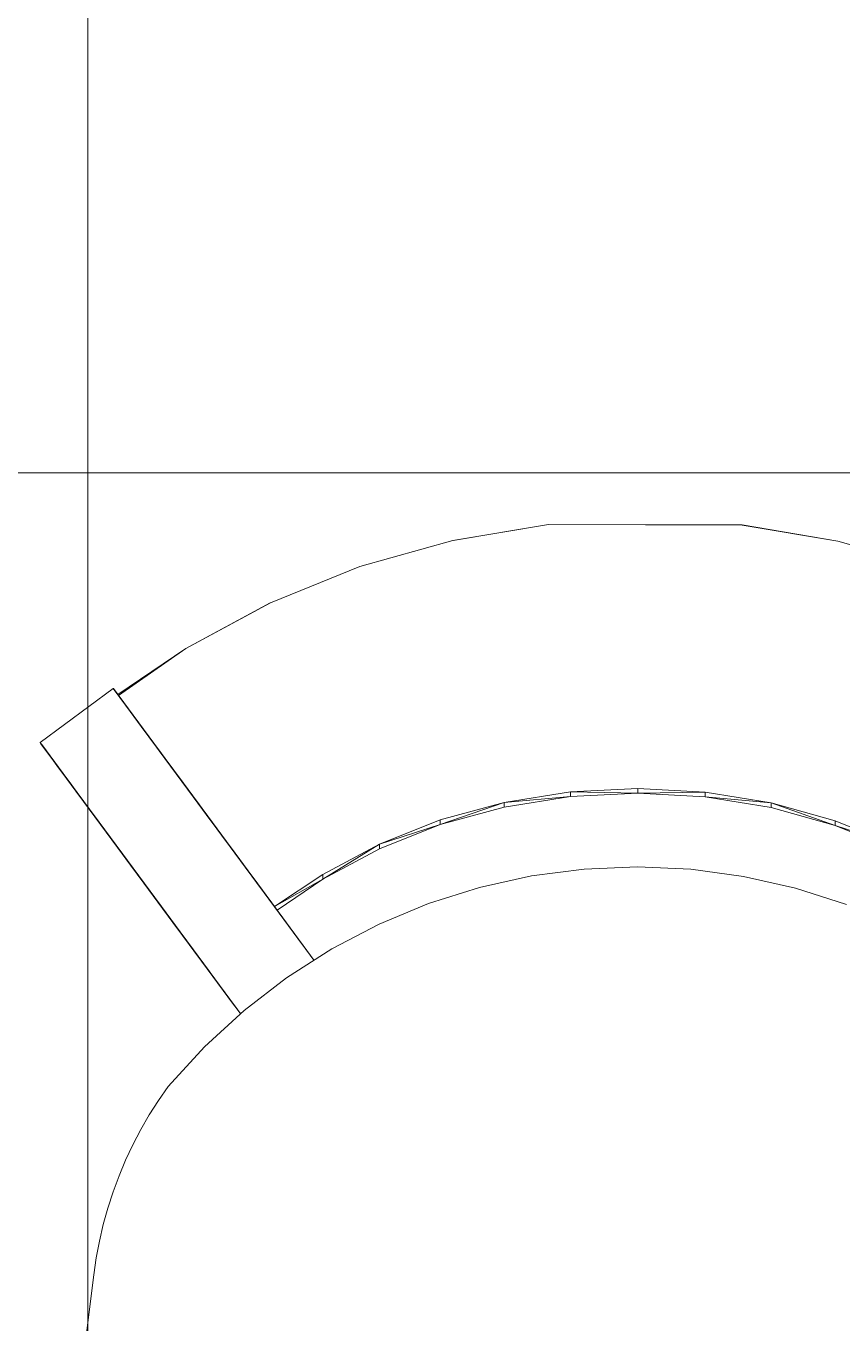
# Model space of a CAD drawing. Extents: x -566 to 72611, y -487 to 32334.
# Drawn here: x 142.27 to 152.38, y 194.61 to 210.67 of the extents above; entities that cross this region are included whole.
import ezdxf

# ---------------------------------------------------------------- set-up
doc = ezdxf.new("R2010")
doc.units = 0
doc.header["$LTSCALE"] = 0.5
doc.header["$MEASUREMENT"] = 0
doc.layers.add('floor', color=7, linetype='CONTINUOUS', lineweight=5, true_color=0xcfcfcf)
doc.layers.add('layout', color=7, linetype='CONTINUOUS', lineweight=5, true_color=0xcfcfcf)

msp = doc.modelspace()

# ---------------------------------------------------------------- hatches: boundary and pattern name
at = {"layer": 'floor'}
h = msp.add_hatch(dxfattribs=at)
h.set_pattern_fill('ANSI37', color=256, scale=100, angle=45)
h.set_pattern_definition([(90, (243.028, 267.632), (-12.5, 9e-16), []), (180, (243.028, 267.632), (-9e-16, -12.5), [])])
h.paths.add_polyline_path([(253.46925, 349.5), (154.11744, 349.5), (154.11744, 348.5), (101.14781, 348.5), (101.14781, 349.5), (0, 349.5), (0, 344.5), (36, 344.5, -0.33835703), (0, 308.66941), (0, 308.5), (0, 173.75), (253.46925, 173.75)])
h.paths.add_polyline_path([(36, 344.5), (0, 344.5), (0, 308.66941, 0.33835703)], flags=17)
h.paths.add_polyline_path([(253.46925, 173.75), (0, 173.75), (0, 173.74997), (0, 169.75), (253.46925, 169.75)])
h.paths.add_polyline_path([(253.46925, 169.75), (0, 169.75), (0, 149.21137), (36, 149.21137, -0.33835703), (0, 113.38078), (0, 113.21137), (0, 29.94998), (0, -5), (253.46925, -5)])
h.paths.add_polyline_path([(36, 149.21137), (0, 149.21137), (0, 113.38078, 0.33835703)], flags=17)
h.paths.add_polyline_path([(575.25, 169.75), (510, 169.75), (474.75, 169.75), (327.5, 169.75), (285.46925, 169.75), (285.46925, 165.75), (253.46925, 165.75), (253.46925, -5), (263.99725, -5), (263.99725, 95.99051), (287, 95.99051), (287, 97.5), (292, 97.5), (292, -5), (341.25, -5), (341.25, 13.02988), (341.25012, 15.02988), (346.24839, 15.02988, 0.36108524), (374.08728, 41.24999), (346.25012, 41.24999), (346.25012, 42.99999), (341.25, 42.99999), (341.25, 44.99999), (341.25, 97.5), (357.75, 97.5), (405.75, 97.5), (575.25, 97.5)])

# ---------------------------------------------------------------- linework, layer by layer
at = {"layer": 'layout'}
for points in [[(147.55981, 204.30366, 71.92255), (147.55981, 204.30366, 71.92255), (147.5607, 204.30244, 71.96275), (148.74398, 204.49867, 71.91182)], [(151.14245, 204.4947, 71.92437), (151.14245, 204.4947, 71.92437), (148.74398, 204.49867, 71.91182), (151.14168, 204.49348, 71.96455)], [(151.14245, 204.4947, 71.92437), (151.14245, 204.4947, 71.92437), (152.3258, 204.29579, 71.94748), (151.14278, 204.49225, 71.88413)], [(147.55981, 204.30366, 71.92255), (147.55981, 204.30366, 71.92255), (147.55978, 204.3011, 71.88232), (146.40608, 203.97992, 71.94448)], [(153.47815, 203.96841, 71.98148), (153.47815, 203.96841, 71.98148), (152.3258, 204.29579, 71.94748), (153.47629, 203.96731, 72.02164)], [(145.2978, 203.53192, 71.97733), (145.2978, 203.53192, 71.97733), (145.29969, 203.53119, 72.01749), (146.40608, 203.97992, 71.94448)], [(145.2978, 203.53192, 71.97733), (145.2978, 203.53192, 71.97733), (145.29755, 203.52936, 71.9371), (144.24912, 202.96526, 72.02067)], [(143.41561, 202.38496, 72.35016), (143.41561, 202.38496, 72.35016), (143.40922, 202.3936, 72.37752), (144.24912, 202.96526, 72.02067)], [(142.44648, 201.80037, 72.09274), (142.44648, 201.80037, 72.09274), (142.44728, 201.79939, 72.13285), (143.3527, 202.47002, 72.09274)], [(143.3527, 202.47002, 72.09274), (143.3527, 202.47002, 72.09274), (143.96273, 201.64463, 71.87688), (143.40728, 202.39616, 71.87331)], [(143.90931, 201.7169, 72.01176), (143.90931, 201.7169, 72.01176), (143.96273, 201.64463, 71.87688), (143.3527, 202.47002, 72.09274)], [(143.85443, 201.79124, 72.14516), (143.85443, 201.79124, 72.14516), (143.90931, 201.7169, 72.01176), (143.3527, 202.47002, 72.09274)], [(143.35343, 202.46904, 72.13285), (143.35343, 202.46904, 72.13285), (143.85443, 201.79124, 72.14516), (143.3527, 202.47002, 72.09274)], [(143.3569, 202.4644, 72.17259), (143.3569, 202.4644, 72.17259), (143.85443, 201.79124, 72.14516), (143.35343, 202.46904, 72.13285)], [(143.79808, 201.86742, 72.27704), (143.79808, 201.86742, 72.27704), (143.85443, 201.79124, 72.14516), (143.3569, 202.4644, 72.17259)], [(143.36305, 202.45608, 72.21152), (143.36305, 202.45608, 72.21152), (143.79808, 201.86742, 72.27704), (143.3569, 202.4644, 72.17259)], [(143.37181, 202.44422, 72.24917), (143.37181, 202.44422, 72.24917), (143.79808, 201.86742, 72.27704), (143.36305, 202.45608, 72.21152)], [(143.38306, 202.42906, 72.28512), (143.38306, 202.42906, 72.28512), (143.79808, 201.86742, 72.27704), (143.37181, 202.44422, 72.24917)], [(143.7819, 201.88931, 72.31058), (143.7819, 201.88931, 72.31058), (143.79808, 201.86742, 72.27704), (143.38306, 202.42906, 72.28512)], [(143.39669, 202.41059, 72.31894), (143.39669, 202.41059, 72.31894), (143.7819, 201.88931, 72.31058), (143.38306, 202.42906, 72.28512)], [(143.76377, 201.91389, 72.34149), (143.76377, 201.91389, 72.34149), (143.7819, 201.88931, 72.31058), (143.39669, 202.41059, 72.31894)], [(143.41257, 202.38907, 72.35023), (143.41257, 202.38907, 72.35023), (143.76377, 201.91389, 72.34149), (143.39669, 202.41059, 72.31894)], [(143.40728, 202.39616, 71.87331), (143.40728, 202.39616, 71.87331), (144.01469, 201.57432, 71.74056), (143.46021, 202.32451, 71.65285)], [(143.96273, 201.64463, 71.87688), (143.96273, 201.64463, 71.87688), (144.01469, 201.57432, 71.74056), (143.40728, 202.39616, 71.87331)], [(143.74381, 201.94092, 72.36948), (143.74381, 201.94092, 72.36948), (143.76377, 201.91389, 72.34149), (143.41257, 202.38907, 72.35023)], [(143.43046, 202.36486, 72.37865), (143.43046, 202.36486, 72.37865), (143.74381, 201.94092, 72.36948), (143.41257, 202.38907, 72.35023)], [(143.72227, 201.97002, 72.39429), (143.72227, 201.97002, 72.39429), (143.74381, 201.94092, 72.36948), (143.43046, 202.36486, 72.37865)], [(143.45024, 202.33808, 72.40386), (143.45024, 202.33808, 72.40386), (143.72227, 201.97002, 72.39429), (143.43046, 202.36486, 72.37865)], [(143.69927, 202.0012, 72.4157), (143.69927, 202.0012, 72.4157), (143.72227, 201.97002, 72.39429), (143.45024, 202.33808, 72.40386)], [(143.47153, 202.30922, 72.42557), (143.47153, 202.30922, 72.42557), (143.69927, 202.0012, 72.4157), (143.45024, 202.33808, 72.40386)], [(143.46021, 202.32451, 71.65285), (143.46021, 202.32451, 71.65285), (144.11411, 201.43993, 71.46377), (143.51151, 202.25518, 71.4314)], [(144.06513, 201.50609, 71.60284), (144.06513, 201.50609, 71.60284), (144.11411, 201.43993, 71.46377), (143.46021, 202.32451, 71.65285)], [(144.01469, 201.57432, 71.74056), (144.01469, 201.57432, 71.74056), (144.06513, 201.50609, 71.60284), (143.46021, 202.32451, 71.65285)], [(143.67512, 202.03385, 72.43347), (143.67512, 202.03385, 72.43347), (143.69927, 202.0012, 72.4157), (143.47153, 202.30922, 72.42557)], [(143.48504, 202.291, 72.43625), (143.48504, 202.291, 72.43625), (143.67512, 202.03385, 72.43347), (143.47153, 202.30922, 72.42557)], [(143.64993, 202.06784, 72.44747), (143.64993, 202.06784, 72.44747), (143.67512, 202.03385, 72.43347), (143.48504, 202.291, 72.43625)], [(143.51802, 202.24637, 72.45749), (143.51802, 202.24637, 72.45749), (143.64993, 202.06784, 72.44747), (143.48504, 202.291, 72.43625)], [(143.48504, 202.291, 72.43625), (143.48504, 202.291, 72.43625), (143.49423, 202.27853, 72.44351), (143.51802, 202.24637, 72.45749)], [(143.51151, 202.25518, 71.4314), (143.51151, 202.25518, 71.4314), (144.16151, 201.37574, 71.32338), (143.56103, 202.18817, 71.20898)], [(144.11411, 201.43993, 71.46377), (144.11411, 201.43993, 71.46377), (144.16151, 201.37574, 71.32338), (143.51151, 202.25518, 71.4314)], [(143.62407, 202.10294, 72.45757), (143.62407, 202.10294, 72.45757), (143.64993, 202.06784, 72.44747), (143.51802, 202.24637, 72.45749)], [(143.54442, 202.21067, 72.46362), (143.54442, 202.21067, 72.46362), (143.62407, 202.10294, 72.45757), (143.51802, 202.24637, 72.45749)], [(143.59766, 202.13864, 72.46365), (143.59766, 202.13864, 72.46365), (143.62407, 202.10294, 72.45757), (143.54442, 202.21067, 72.46362)], [(143.57101, 202.17471, 72.46568), (143.57101, 202.17471, 72.46568), (143.59766, 202.13864, 72.46365), (143.54442, 202.21067, 72.46362)], [(143.56103, 202.18817, 71.20898), (143.56103, 202.18817, 71.20898), (144.25174, 201.2537, 71.03882), (143.60892, 202.12336, 70.98563)], [(144.20738, 201.31362, 71.18172), (144.20738, 201.31362, 71.18172), (144.25174, 201.2537, 71.03882), (143.56103, 202.18817, 71.20898)], [(144.16151, 201.37574, 71.32338), (144.16151, 201.37574, 71.32338), (144.20738, 201.31362, 71.18172), (143.56103, 202.18817, 71.20898)], [(143.60892, 202.12336, 70.98563), (143.60892, 202.12336, 70.98563), (144.29445, 201.19586, 70.89474), (143.65504, 202.06099, 70.76139)], [(144.25174, 201.2537, 71.03882), (144.25174, 201.2537, 71.03882), (144.29445, 201.19586, 70.89474), (143.60892, 202.12336, 70.98563)], [(143.65504, 202.06099, 70.76139), (143.65504, 202.06099, 70.76139), (144.37525, 201.08654, 70.60317), (143.69952, 202.00083, 70.53629)], [(144.33565, 201.1401, 70.74951), (144.33565, 201.1401, 70.74951), (144.37525, 201.08654, 70.60317), (143.65504, 202.06099, 70.76139)], [(144.29445, 201.19586, 70.89474), (144.29445, 201.19586, 70.89474), (144.33565, 201.1401, 70.74951), (143.65504, 202.06099, 70.76139)], [(143.69952, 202.00083, 70.53629), (143.69952, 202.00083, 70.53629), (144.41839, 201.02809, 70.36436), (143.74223, 201.94299, 70.31035)], [(144.37525, 201.08654, 70.60317), (144.37525, 201.08654, 70.60317), (144.41839, 201.02809, 70.36436), (143.69952, 202.00083, 70.53629)], [(143.74223, 201.94299, 70.31035), (143.74223, 201.94299, 70.31035), (144.45977, 200.97209, 70.12473), (143.78324, 201.8876, 70.08362)], [(144.41839, 201.02809, 70.36436), (144.41839, 201.02809, 70.36436), (144.45977, 200.97209, 70.12473), (143.74223, 201.94299, 70.31035)], [(143.78324, 201.8876, 70.08362), (143.78324, 201.8876, 70.08362), (144.49913, 200.9189, 69.88541), (143.82248, 201.83441, 69.85612)], [(144.45977, 200.97209, 70.12473), (144.45977, 200.97209, 70.12473), (144.49913, 200.9189, 69.88541), (143.78324, 201.8876, 70.08362)], [(142.44648, 201.80037, 72.09274), (142.44648, 201.80037, 72.09274), (142.50112, 201.72639, 71.87331), (143.05657, 200.97498, 71.87688)], [(143.00315, 201.04724, 72.01176), (143.00315, 201.04724, 72.01176), (142.44648, 201.80037, 72.09274), (143.05657, 200.97498, 71.87688)], [(142.94821, 201.12147, 72.14516), (142.94821, 201.12147, 72.14516), (142.44648, 201.80037, 72.09274), (143.00315, 201.04724, 72.01176)], [(142.44728, 201.79939, 72.13285), (142.44728, 201.79939, 72.13285), (142.44648, 201.80037, 72.09274), (142.94821, 201.12147, 72.14516)], [(142.45068, 201.79462, 72.17259), (142.45068, 201.79462, 72.17259), (142.44728, 201.79939, 72.13285), (142.94821, 201.12147, 72.14516)], [(142.89187, 201.19777, 72.27704), (142.89187, 201.19777, 72.27704), (142.45068, 201.79462, 72.17259), (142.94821, 201.12147, 72.14516)], [(142.45683, 201.7863, 72.21152), (142.45683, 201.7863, 72.21152), (142.45068, 201.79462, 72.17259), (142.89187, 201.19777, 72.27704)], [(142.46559, 201.77444, 72.24917), (142.46559, 201.77444, 72.24917), (142.45683, 201.7863, 72.21152), (142.89187, 201.19777, 72.27704)], [(142.47685, 201.75928, 72.28512), (142.47685, 201.75928, 72.28512), (142.46559, 201.77444, 72.24917), (142.89187, 201.19777, 72.27704)], [(142.87574, 201.21966, 72.31058), (142.87574, 201.21966, 72.31058), (142.47685, 201.75928, 72.28512), (142.89187, 201.19777, 72.27704)], [(142.49054, 201.74082, 72.31894), (142.49054, 201.74082, 72.31894), (142.47685, 201.75928, 72.28512), (142.87574, 201.21966, 72.31058)], [(142.85755, 201.24411, 72.34149), (142.85755, 201.24411, 72.34149), (142.49054, 201.74082, 72.31894), (142.87574, 201.21966, 72.31058)], [(142.50642, 201.7193, 72.35023), (142.50642, 201.7193, 72.35023), (142.49054, 201.74082, 72.31894), (142.85755, 201.24411, 72.34149)], [(142.50112, 201.72639, 71.87331), (142.50112, 201.72639, 71.87331), (142.55406, 201.65485, 71.65285), (143.10853, 200.90466, 71.74056)], [(143.05657, 200.97498, 71.87688), (143.05657, 200.97498, 71.87688), (142.50112, 201.72639, 71.87331), (143.10853, 200.90466, 71.74056)], [(142.83765, 201.27114, 72.36948), (142.83765, 201.27114, 72.36948), (142.50642, 201.7193, 72.35023), (142.85755, 201.24411, 72.34149)], [(142.5243, 201.69508, 72.37865), (142.5243, 201.69508, 72.37865), (142.50642, 201.7193, 72.35023), (142.83765, 201.27114, 72.36948)], [(143.82248, 201.83441, 69.85612), (143.82248, 201.83441, 69.85612), (144.53108, 200.87561, 69.68478), (143.86021, 201.78342, 69.62672)], [(144.49913, 200.9189, 69.88541), (144.49913, 200.9189, 69.88541), (144.53108, 200.87561, 69.68478), (143.82248, 201.83441, 69.85612)], [(143.86021, 201.78342, 69.62672), (143.86021, 201.78342, 69.62672), (144.56247, 200.83318, 69.48506), (143.8913, 201.74135, 69.43153)], [(144.53108, 200.87561, 69.68478), (144.53108, 200.87561, 69.68478), (144.56247, 200.83318, 69.48506), (143.86021, 201.78342, 69.62672)], [(143.8913, 201.74135, 69.43153), (143.8913, 201.74135, 69.43153), (144.5935, 200.79124, 69.28519), (143.92221, 201.69953, 69.23503)], [(144.56247, 200.83318, 69.48506), (144.56247, 200.83318, 69.48506), (144.5935, 200.79124, 69.28519), (143.8913, 201.74135, 69.43153)], [(142.81605, 201.30036, 72.39429), (142.81605, 201.30036, 72.39429), (142.5243, 201.69508, 72.37865), (142.83765, 201.27114, 72.36948)], [(142.54402, 201.66843, 72.40386), (142.54402, 201.66843, 72.40386), (142.5243, 201.69508, 72.37865), (142.81605, 201.30036, 72.39429)], [(142.79312, 201.33142, 72.4157), (142.79312, 201.33142, 72.4157), (142.54402, 201.66843, 72.40386), (142.81605, 201.30036, 72.39429)], [(142.56537, 201.63957, 72.42557), (142.56537, 201.63957, 72.42557), (142.54402, 201.66843, 72.40386), (142.79312, 201.33142, 72.4157)], [(142.55406, 201.65485, 71.65285), (142.55406, 201.65485, 71.65285), (142.60529, 201.58552, 71.43139), (143.20789, 200.77016, 71.46377)], [(143.10853, 200.90466, 71.74056), (143.10853, 200.90466, 71.74056), (142.55406, 201.65485, 71.65285), (143.15897, 200.83631, 71.60284)], [(143.20789, 200.77016, 71.46377), (143.20789, 200.77016, 71.46377), (142.55406, 201.65485, 71.65285), (143.15897, 200.83631, 71.60284)], [(142.7689, 201.36407, 72.43347), (142.7689, 201.36407, 72.43347), (142.56537, 201.63957, 72.42557), (142.79312, 201.33142, 72.4157)], [(142.57888, 201.62123, 72.43625), (142.57888, 201.62123, 72.43625), (142.56537, 201.63957, 72.42557), (142.7689, 201.36407, 72.43347)], [(142.74377, 201.39819, 72.44747), (142.74377, 201.39819, 72.44747), (142.57888, 201.62123, 72.43625), (142.7689, 201.36407, 72.43347)], [(142.6118, 201.57672, 72.45749), (142.6118, 201.57672, 72.45749), (142.57888, 201.62123, 72.43625), (142.74377, 201.39819, 72.44747)], [(142.60529, 201.58552, 71.43139), (142.60529, 201.58552, 71.43139), (142.65488, 201.51839, 71.20898), (143.25535, 200.70596, 71.32338)], [(143.20789, 200.77016, 71.46377), (143.20789, 200.77016, 71.46377), (142.60529, 201.58552, 71.43139), (143.25535, 200.70596, 71.32338)], [(142.71785, 201.43316, 72.45757), (142.71785, 201.43316, 72.45757), (142.6118, 201.57672, 72.45749), (142.74377, 201.39819, 72.44747)], [(142.63821, 201.54101, 72.46362), (142.63821, 201.54101, 72.46362), (142.6118, 201.57672, 72.45749), (142.71785, 201.43316, 72.45757)], [(143.92221, 201.69953, 69.23503), (143.92221, 201.69953, 69.23503), (144.62405, 200.74991, 69.08517), (143.95269, 201.65833, 69.03837)], [(144.5935, 200.79124, 69.28519), (144.5935, 200.79124, 69.28519), (144.62405, 200.74991, 69.08517), (143.92221, 201.69953, 69.23503)], [(143.95269, 201.65833, 69.03837), (143.95269, 201.65833, 69.03837), (144.65429, 200.70907, 68.885), (143.98281, 201.61748, 68.84155)], [(144.62405, 200.74991, 69.08517), (144.62405, 200.74991, 69.08517), (144.65429, 200.70907, 68.885), (143.95269, 201.65833, 69.03837)], [(143.98281, 201.61748, 68.84155), (143.98281, 201.61748, 68.84155), (144.68404, 200.66871, 68.68468), (144.0125, 201.57738, 68.64459)], [(144.65429, 200.70907, 68.885), (144.65429, 200.70907, 68.885), (144.68404, 200.66871, 68.68468), (143.98281, 201.61748, 68.84155)], [(144.0125, 201.57738, 68.64459), (144.0125, 201.57738, 68.64459), (144.71343, 200.62897, 68.48421), (144.04183, 201.53764, 68.44748)], [(144.68404, 200.66871, 68.68468), (144.68404, 200.66871, 68.68468), (144.71343, 200.62897, 68.48421), (144.0125, 201.57738, 68.64459)], [(142.69151, 201.46887, 72.46365), (142.69151, 201.46887, 72.46365), (142.63821, 201.54101, 72.46362), (142.71785, 201.43316, 72.45757)], [(142.66486, 201.50494, 72.46568), (142.66486, 201.50494, 72.46568), (142.63821, 201.54101, 72.46362), (142.69151, 201.46887, 72.46365)], [(142.65488, 201.51839, 71.20898), (142.65488, 201.51839, 71.20898), (142.7027, 201.4537, 70.98563), (143.34552, 200.58392, 71.03882)], [(143.30123, 200.64384, 71.18172), (143.30123, 200.64384, 71.18172), (142.65488, 201.51839, 71.20898), (143.34552, 200.58392, 71.03882)], [(143.25535, 200.70596, 71.32338), (143.25535, 200.70596, 71.32338), (142.65488, 201.51839, 71.20898), (143.30123, 200.64384, 71.18172)], [(142.7027, 201.4537, 70.98563), (142.7027, 201.4537, 70.98563), (142.74888, 201.39122, 70.76139), (143.3883, 200.52609, 70.89474)], [(143.34552, 200.58392, 71.03882), (143.34552, 200.58392, 71.03882), (142.7027, 201.4537, 70.98563), (143.3883, 200.52609, 70.89474)], [(144.04183, 201.53764, 68.44748), (144.04183, 201.53764, 68.44748), (144.74245, 200.58972, 68.28359), (144.07073, 201.49851, 68.25022)], [(144.71343, 200.62897, 68.48421), (144.71343, 200.62897, 68.48421), (144.74245, 200.58972, 68.28359), (144.04183, 201.53764, 68.44748)], [(144.69298, 200.65661, 42.56679), (144.69298, 200.65661, 42.56679), (144.04353, 201.53531, 42.74824), (144.75206, 200.57664, 43.09533)], [(144.10273, 201.45534, 43.2779), (144.10273, 201.45534, 43.2779), (144.75206, 200.57664, 43.09533), (144.04353, 201.53531, 42.74824)], [(144.07073, 201.49851, 68.25022), (144.07073, 201.49851, 68.25022), (144.77099, 200.55108, 68.08282), (144.09926, 201.45999, 68.05283)], [(144.74245, 200.58972, 68.28359), (144.74245, 200.58972, 68.28359), (144.77099, 200.55108, 68.08282), (144.07073, 201.49851, 68.25022)], [(144.09926, 201.45999, 68.05283), (144.09926, 201.45999, 68.05283), (144.79922, 200.51293, 67.88193), (144.12737, 201.42196, 67.85528)], [(144.77099, 200.55108, 68.08282), (144.77099, 200.55108, 68.08282), (144.79922, 200.51293, 67.88193), (144.09926, 201.45999, 68.05283)], [(144.81175, 200.49593, 43.62312), (144.81175, 200.49593, 43.62312), (144.75206, 200.57664, 43.09533), (144.10273, 201.45534, 43.2779)], [(144.16266, 201.37415, 43.80795), (144.16266, 201.37415, 43.80795), (144.81175, 200.49593, 43.62312), (144.10273, 201.45534, 43.2779)], [(144.12737, 201.42196, 67.85528), (144.12737, 201.42196, 67.85528), (144.82696, 200.47527, 67.68089), (144.15512, 201.38442, 67.6576)], [(144.79922, 200.51293, 67.88193), (144.79922, 200.51293, 67.88193), (144.82696, 200.47527, 67.68089), (144.12737, 201.42196, 67.85528)], [(142.74888, 201.39122, 70.76139), (142.74888, 201.39122, 70.76139), (142.7933, 201.33106, 70.53629), (143.46904, 200.41677, 70.60317)], [(143.42949, 200.47033, 70.74951), (143.42949, 200.47033, 70.74951), (142.74888, 201.39122, 70.76139), (143.46904, 200.41677, 70.60317)], [(143.3883, 200.52609, 70.89474), (143.3883, 200.52609, 70.89474), (142.74888, 201.39122, 70.76139), (143.42949, 200.47033, 70.74951)], [(142.7933, 201.33106, 70.53629), (142.7933, 201.33106, 70.53629), (142.83601, 201.27334, 70.31036), (143.51224, 200.35832, 70.36436)], [(143.46904, 200.41677, 70.60317), (143.46904, 200.41677, 70.60317), (142.7933, 201.33106, 70.53629), (143.51224, 200.35832, 70.36436)], [(142.83601, 201.27334, 70.31036), (142.83601, 201.27334, 70.31036), (142.87702, 201.21782, 70.08362), (143.55361, 200.30244, 70.12473)], [(143.51224, 200.35832, 70.36436), (143.51224, 200.35832, 70.36436), (142.83601, 201.27334, 70.31036), (143.55361, 200.30244, 70.12473)], [(144.15512, 201.38442, 67.6576), (144.15512, 201.38442, 67.6576), (144.85428, 200.43834, 67.48009), (144.18244, 201.34737, 67.45979)], [(144.82696, 200.47527, 67.68089), (144.82696, 200.47527, 67.68089), (144.85428, 200.43834, 67.48009), (144.15512, 201.38442, 67.6576)], [(144.87217, 200.41413, 44.1507), (144.87217, 200.41413, 44.1507), (144.81175, 200.49593, 43.62312), (144.16266, 201.37415, 43.80795)], [(144.22339, 201.29197, 44.33778), (144.22339, 201.29197, 44.33778), (144.87217, 200.41413, 44.1507), (144.16266, 201.37415, 43.80795)], [(144.18244, 201.34737, 67.45979), (144.18244, 201.34737, 67.45979), (144.85428, 200.43834, 67.48009), (144.20945, 201.31081, 67.26141)], [(144.20945, 201.31081, 67.26141), (144.20945, 201.31081, 67.26141), (144.998, 200.24391, 66.41624), (144.35299, 201.11662, 66.19836)], [(144.85428, 200.43834, 67.48009), (144.85428, 200.43834, 67.48009), (144.998, 200.24391, 66.41624), (144.20945, 201.31081, 67.26141)], [(144.93338, 200.33134, 44.67808), (144.93338, 200.33134, 44.67808), (144.87217, 200.41413, 44.1507), (144.22339, 201.29197, 44.33778)], [(144.28478, 201.20895, 44.86739), (144.28478, 201.20895, 44.86739), (144.93338, 200.33134, 44.67808), (144.22339, 201.29197, 44.33778)], [(142.87702, 201.21782, 70.08362), (142.87702, 201.21782, 70.08362), (142.91633, 201.16475, 69.85612), (143.59298, 200.24912, 69.88541)], [(143.55361, 200.30244, 70.12473), (143.55361, 200.30244, 70.12473), (142.87702, 201.21782, 70.08362), (143.59298, 200.24912, 69.88541)], [(142.91633, 201.16475, 69.85612), (142.91633, 201.16475, 69.85612), (142.95405, 201.11364, 69.62672), (143.62492, 200.20596, 69.68478)], [(143.59298, 200.24912, 69.88541), (143.59298, 200.24912, 69.88541), (142.91633, 201.16475, 69.85612), (143.62492, 200.20596, 69.68478)], [(142.95405, 201.11364, 69.62672), (142.95405, 201.11364, 69.62672), (142.98514, 201.07158, 69.43154), (143.65632, 200.1634, 69.48506)], [(143.62492, 200.20596, 69.68478), (143.62492, 200.20596, 69.68478), (142.95405, 201.11364, 69.62672), (143.65632, 200.1634, 69.48506)], [(144.99526, 200.24758, 45.20524), (144.99526, 200.24758, 45.20524), (144.93338, 200.33134, 44.67808), (144.28478, 201.20895, 44.86739)], [(144.34696, 201.12482, 45.3968), (144.34696, 201.12482, 45.3968), (144.99526, 200.24758, 45.20524), (144.28478, 201.20895, 44.86739)], [(145.05787, 200.16284, 45.73219), (145.05787, 200.16284, 45.73219), (144.99526, 200.24758, 45.20524), (144.34696, 201.12482, 45.3968)], [(144.34696, 201.12482, 45.3968), (144.34696, 201.12482, 45.3968), (145.05787, 200.16284, 45.73219), (144.40988, 201.03971, 45.92599)], [(144.35299, 201.11662, 66.19836), (144.35299, 201.11662, 66.19836), (145.41977, 199.67323, 63.29322), (144.77239, 200.54925, 63.09319)], [(144.998, 200.24391, 66.41624), (144.998, 200.24391, 66.41624), (145.41977, 199.67323, 63.29322), (144.35299, 201.11662, 66.19836)], [(148.19404, 201.00238, 61.95813), (148.19404, 201.00238, 61.95813), (149.01429, 201.13304, 61.94955), (148.19417, 201.05987, 62.84769)], [(149.01442, 201.19054, 62.83911), (149.01442, 201.19054, 62.83911), (148.19417, 201.05987, 62.84769), (149.01429, 201.13304, 61.94955)], [(149.01429, 201.13304, 61.94955), (149.01429, 201.13304, 61.94955), (149.84816, 201.17554, 61.94669), (149.01442, 201.19054, 62.83911)], [(149.8483, 201.23316, 62.83624), (149.8483, 201.23316, 62.83624), (149.01442, 201.19054, 62.83911), (149.84816, 201.17554, 61.94669)], [(149.8483, 201.23316, 62.83624), (149.8483, 201.23316, 62.83624), (149.84816, 201.17554, 61.94669), (150.68193, 201.18667, 62.83911)], [(149.84816, 201.17554, 61.94669), (149.84816, 201.17554, 61.94669), (150.68193, 201.18667, 62.83911), (150.6818, 201.12918, 61.94955)], [(150.68193, 201.18667, 62.83911), (150.68193, 201.18667, 62.83911), (150.6818, 201.12918, 61.94955), (151.50157, 201.0522, 62.84769)], [(151.50143, 200.99471, 61.95813), (151.50143, 200.99471, 61.95813), (151.50157, 201.0522, 62.84769), (150.6818, 201.12918, 61.94955)], [(142.98514, 201.07158, 69.43154), (142.98514, 201.07158, 69.43154), (143.01599, 201.02976, 69.23503), (143.68729, 200.12146, 69.28519)], [(143.65632, 200.1634, 69.48506), (143.65632, 200.1634, 69.48506), (142.98514, 201.07158, 69.43154), (143.68729, 200.12146, 69.28519)], [(143.01599, 201.02976, 69.23503), (143.01599, 201.02976, 69.23503), (143.04647, 200.98855, 69.03837), (143.71789, 200.08013, 69.08517)], [(143.68729, 200.12146, 69.28519), (143.68729, 200.12146, 69.28519), (143.01599, 201.02976, 69.23503), (143.71789, 200.08013, 69.08517)], [(143.04647, 200.98855, 69.03837), (143.04647, 200.98855, 69.03837), (143.07659, 200.94783, 68.84155), (143.74807, 200.03929, 68.885)], [(143.71789, 200.08013, 69.08517), (143.71789, 200.08013, 69.08517), (143.04647, 200.98855, 69.03837), (143.74807, 200.03929, 68.885)], [(143.07659, 200.94783, 68.84155), (143.07659, 200.94783, 68.84155), (143.10628, 200.9076, 68.64459), (143.77788, 199.99894, 68.68468)], [(143.74807, 200.03929, 68.885), (143.74807, 200.03929, 68.885), (143.07659, 200.94783, 68.84155), (143.77788, 199.99894, 68.68468)], [(145.12127, 200.07712, 46.25891), (145.12127, 200.07712, 46.25891), (145.05787, 200.16284, 45.73219), (144.40988, 201.03971, 45.92599)], [(144.47346, 200.95363, 46.45496), (144.47346, 200.95363, 46.45496), (145.12127, 200.07712, 46.25891), (144.40988, 201.03971, 45.92599)], [(145.18534, 199.99043, 46.78542), (145.18534, 199.99043, 46.78542), (145.12127, 200.07712, 46.25891), (144.47346, 200.95363, 46.45496)], [(144.53783, 200.86656, 46.98371), (144.53783, 200.86656, 46.98371), (145.18534, 199.99043, 46.78542), (144.47346, 200.95363, 46.45496)], [(148.19404, 201.00238, 61.95813), (148.19404, 201.00238, 61.95813), (148.19417, 201.05987, 62.84769), (147.40093, 200.78571, 61.97227)], [(147.40107, 200.8432, 62.86182), (147.40107, 200.8432, 62.86182), (147.40093, 200.78571, 61.97227), (148.19417, 201.05987, 62.84769)], [(151.50143, 200.99471, 61.95813), (151.50143, 200.99471, 61.95813), (152.29353, 200.77437, 61.97227), (151.50157, 201.0522, 62.84769)], [(152.29366, 200.83186, 62.86182), (152.29366, 200.83186, 62.86182), (151.50157, 201.0522, 62.84769), (152.29353, 200.77437, 61.97227)], [(143.10628, 200.9076, 68.64459), (143.10628, 200.9076, 68.64459), (143.13561, 200.86798, 68.44748), (143.80727, 199.9592, 68.48421)], [(143.77788, 199.99894, 68.68468), (143.77788, 199.99894, 68.68468), (143.10628, 200.9076, 68.64459), (143.80727, 199.9592, 68.48421)], [(143.13561, 200.86798, 68.44748), (143.13561, 200.86798, 68.44748), (143.16451, 200.82885, 68.25022), (143.83623, 199.91994, 68.28359)], [(143.80727, 199.9592, 68.48421), (143.80727, 199.9592, 68.48421), (143.13561, 200.86798, 68.44748), (143.83623, 199.91994, 68.28359)], [(143.78683, 199.98683, 42.56679), (143.78683, 199.98683, 42.56679), (143.84585, 199.90698, 43.09533), (143.13737, 200.86554, 42.74824)], [(143.19651, 200.78556, 43.2779), (143.19651, 200.78556, 43.2779), (143.13737, 200.86554, 42.74824), (143.84585, 199.90698, 43.09533)], [(143.16451, 200.82885, 68.25022), (143.16451, 200.82885, 68.25022), (143.19305, 200.79021, 68.05283), (143.86483, 199.8813, 68.08282)], [(143.83623, 199.91994, 68.28359), (143.83623, 199.91994, 68.28359), (143.16451, 200.82885, 68.25022), (143.86483, 199.8813, 68.08282)], [(143.19305, 200.79021, 68.05283), (143.19305, 200.79021, 68.05283), (143.22122, 200.75218, 67.85529), (143.893, 199.84315, 67.88193)], [(143.86483, 199.8813, 68.08282), (143.86483, 199.8813, 68.08282), (143.19305, 200.79021, 68.05283), (143.893, 199.84315, 67.88193)], [(143.9056, 199.82615, 43.62312), (143.9056, 199.82615, 43.62312), (143.19651, 200.78556, 43.2779), (143.84585, 199.90698, 43.09533)], [(143.25651, 200.70437, 43.80795), (143.25651, 200.70437, 43.80795), (143.19651, 200.78556, 43.2779), (143.9056, 199.82615, 43.62312)], [(145.25014, 199.90275, 47.31169), (145.25014, 199.90275, 47.31169), (145.18534, 199.99043, 46.78542), (144.53783, 200.86656, 46.98371)], [(144.60293, 200.7784, 47.51224), (144.60293, 200.7784, 47.51224), (145.25014, 199.90275, 47.31169), (144.53783, 200.86656, 46.98371)], [(145.31573, 199.8141, 47.83775), (145.31573, 199.8141, 47.83775), (145.25014, 199.90275, 47.31169), (144.60293, 200.7784, 47.51224)], [(144.66877, 200.68938, 48.04053), (144.66877, 200.68938, 48.04053), (145.31573, 199.8141, 47.83775), (144.60293, 200.7784, 47.51224)], [(146.6481, 200.48655, 61.99172), (146.6481, 200.48655, 61.99172), (147.40093, 200.78571, 61.97227), (146.64823, 200.54404, 62.88128)], [(147.40107, 200.8432, 62.86182), (147.40107, 200.8432, 62.86182), (146.64823, 200.54404, 62.88128), (147.40093, 200.78571, 61.97227)], [(152.29366, 200.83186, 62.86182), (152.29366, 200.83186, 62.86182), (152.29353, 200.77437, 61.97227), (153.0451, 200.52922, 62.88128)], [(153.04497, 200.47172, 61.99172), (153.04497, 200.47172, 61.99172), (153.0451, 200.52922, 62.88128), (152.29353, 200.77437, 61.97227)], [(143.22122, 200.75218, 67.85529), (143.22122, 200.75218, 67.85529), (143.2489, 200.71464, 67.6576), (143.92081, 199.80561, 67.68089)], [(143.893, 199.84315, 67.88193), (143.893, 199.84315, 67.88193), (143.22122, 200.75218, 67.85529), (143.92081, 199.80561, 67.68089)], [(143.2489, 200.71464, 67.6576), (143.2489, 200.71464, 67.6576), (143.27628, 200.67771, 67.45979), (143.94813, 199.76856, 67.48009)], [(143.92081, 199.80561, 67.68089), (143.92081, 199.80561, 67.68089), (143.2489, 200.71464, 67.6576), (143.94813, 199.76856, 67.48009)], [(143.96601, 199.74435, 44.1507), (143.96601, 199.74435, 44.1507), (143.25651, 200.70437, 43.80795), (143.9056, 199.82615, 43.62312)], [(143.31717, 200.62232, 44.33778), (143.31717, 200.62232, 44.33778), (143.25651, 200.70437, 43.80795), (143.96601, 199.74435, 44.1507)], [(143.27628, 200.67771, 67.45979), (143.27628, 200.67771, 67.45979), (143.30324, 200.64115, 67.26141), (143.94813, 199.76856, 67.48009)], [(143.30324, 200.64115, 67.26141), (143.30324, 200.64115, 67.26141), (143.44683, 200.44685, 66.19836), (144.09178, 199.57414, 66.41624)], [(143.94813, 199.76856, 67.48009), (143.94813, 199.76856, 67.48009), (143.30324, 200.64115, 67.26141), (144.09178, 199.57414, 66.41624)], [(143.44683, 200.44685, 66.19836), (143.44683, 200.44685, 66.19836), (143.30324, 200.64115, 67.26141), (143.86617, 199.87947, 63.0932)], [(144.02716, 199.66169, 44.67808), (144.02716, 199.66169, 44.67808), (143.31717, 200.62232, 44.33778), (143.96601, 199.74435, 44.1507)], [(143.37862, 200.53917, 44.86739), (143.37862, 200.53917, 44.86739), (143.31717, 200.62232, 44.33778), (144.02716, 199.66169, 44.67808)], [(145.38199, 199.72434, 48.36358), (145.38199, 199.72434, 48.36358), (145.31573, 199.8141, 47.83775), (144.66877, 200.68938, 48.04053)], [(144.73533, 200.59938, 48.5686), (144.73533, 200.59938, 48.5686), (145.38199, 199.72434, 48.36358), (144.66877, 200.68938, 48.04053)], [(145.44922, 199.63337, 48.89098), (145.44922, 199.63337, 48.89098), (145.38199, 199.72434, 48.36358), (144.73533, 200.59938, 48.5686)], [(144.80232, 200.50865, 49.09448), (144.80232, 200.50865, 49.09448), (145.44922, 199.63337, 48.89098), (144.73533, 200.59938, 48.5686)], [(144.0891, 199.57793, 45.20524), (144.0891, 199.57793, 45.20524), (143.37862, 200.53917, 44.86739), (144.02716, 199.66169, 44.67808)], [(143.44074, 200.45504, 45.3968), (143.44074, 200.45504, 45.3968), (143.37862, 200.53917, 44.86739), (144.0891, 199.57793, 45.20524)], [(144.15171, 199.49319, 45.73219), (144.15171, 199.49319, 45.73219), (143.44074, 200.45504, 45.3968), (144.0891, 199.57793, 45.20524)], [(143.50366, 200.36993, 45.92599), (143.50366, 200.36993, 45.92599), (143.44074, 200.45504, 45.3968), (144.15171, 199.49319, 45.73219)], [(143.44683, 200.44685, 66.19836), (143.44683, 200.44685, 66.19836), (143.86617, 199.87947, 63.0932), (144.51355, 199.00358, 63.29322)], [(144.09178, 199.57414, 66.41624), (144.09178, 199.57414, 66.41624), (143.44683, 200.44685, 66.19836), (144.51355, 199.00358, 63.29322)], [(144.77239, 200.54925, 63.09319), (144.77239, 200.54925, 63.09319), (145.83017, 199.11796, 59.63132), (145.17767, 200.00082, 59.47709)], [(145.41977, 199.67323, 63.29322), (145.41977, 199.67323, 63.29322), (145.83017, 199.11796, 59.63132), (144.77239, 200.54925, 63.09319)], [(145.51791, 199.54043, 49.44472), (145.51791, 199.54043, 49.44472), (145.44922, 199.63337, 48.89098), (144.80232, 200.50865, 49.09448)], [(144.86992, 200.41718, 49.63913), (144.86992, 200.41718, 49.63913), (145.51791, 199.54043, 49.44472), (144.80232, 200.50865, 49.09448)], [(146.6481, 200.48655, 61.99172), (146.6481, 200.48655, 61.99172), (146.64823, 200.54404, 62.88128), (145.94801, 200.10987, 62.01618)], [(145.94814, 200.16737, 62.90574), (145.94814, 200.16737, 62.90574), (145.94801, 200.10987, 62.01618), (146.64823, 200.54404, 62.88128)], [(144.21505, 199.40747, 46.2589), (144.21505, 199.40747, 46.2589), (143.50366, 200.36993, 45.92599), (144.15171, 199.49319, 45.73219)], [(143.5673, 200.28385, 46.45496), (143.5673, 200.28385, 46.45496), (143.50366, 200.36993, 45.92599), (144.21505, 199.40747, 46.2589)], [(144.27918, 199.32065, 46.78542), (144.27918, 199.32065, 46.78542), (143.5673, 200.28385, 46.45496), (144.21505, 199.40747, 46.2589)], [(143.63167, 200.19679, 46.98371), (143.63167, 200.19679, 46.98371), (143.5673, 200.28385, 46.45496), (144.27918, 199.32065, 46.78542)], [(145.58241, 199.45313, 50.00159), (145.58241, 199.45313, 50.00159), (145.51791, 199.54043, 49.44472), (144.86992, 200.41718, 49.63913)], [(144.93296, 200.33195, 50.18312), (144.93296, 200.33195, 50.18312), (145.58241, 199.45313, 50.00159), (144.86992, 200.41718, 49.63913)], [(145.64252, 199.37193, 50.55969), (145.64252, 199.37193, 50.55969), (145.58241, 199.45313, 50.00159), (144.93296, 200.33195, 50.18312)], [(144.99161, 200.25247, 50.72831), (144.99161, 200.25247, 50.72831), (145.64252, 199.37193, 50.55969), (144.93296, 200.33195, 50.18312)], [(144.34398, 199.23297, 47.31169), (144.34398, 199.23297, 47.31169), (143.63167, 200.19679, 46.98371), (144.27918, 199.32065, 46.78542)], [(143.69678, 200.10874, 47.51224), (143.69678, 200.10874, 47.51224), (143.63167, 200.19679, 46.98371), (144.34398, 199.23297, 47.31169)], [(145.69814, 199.29661, 51.11895), (145.69814, 199.29661, 51.11895), (145.64252, 199.37193, 50.55969), (144.99161, 200.25247, 50.72831)], [(145.046, 200.17898, 51.27463), (145.046, 200.17898, 51.27463), (145.69814, 199.29661, 51.11895), (144.99161, 200.25247, 50.72831)], [(145.74937, 199.22727, 51.67927), (145.74937, 199.22727, 51.67927), (145.69814, 199.29661, 51.11895), (145.046, 200.17898, 51.27463)], [(145.09602, 200.11124, 51.82198), (145.09602, 200.11124, 51.82198), (145.74937, 199.22727, 51.67927), (145.046, 200.17898, 51.27463)], [(145.7961, 199.16406, 52.24056), (145.7961, 199.16406, 52.24056), (145.74937, 199.22727, 51.67927), (145.09602, 200.11124, 51.82198)], [(145.14171, 200.04949, 52.37029), (145.14171, 200.04949, 52.37029), (145.7961, 199.16406, 52.24056), (145.09602, 200.11124, 51.82198)], [(145.94814, 200.16737, 62.90574), (145.94814, 200.16737, 62.90574), (145.34886, 199.76922, 48.10067), (145.94801, 200.10987, 62.01618)], [(148.53236, 200.14893, 58.93004), (148.53236, 200.14893, 58.93004), (147.8875, 200.00601, 58.93004), (148.53236, 200.14893, 60.05685)], [(147.8875, 200.00601, 60.05685), (147.8875, 200.00601, 60.05685), (148.53236, 200.14893, 60.05685), (147.8875, 200.00601, 58.93004)], [(149.18695, 200.23457, 58.93004), (149.18695, 200.23457, 58.93004), (148.53236, 200.14893, 58.93004), (149.18695, 200.23457, 60.05685)], [(148.53236, 200.14893, 60.05685), (148.53236, 200.14893, 60.05685), (149.18695, 200.23457, 60.05685), (148.53236, 200.14893, 58.93004)], [(149.84632, 200.26209, 58.93004), (149.84632, 200.26209, 58.93004), (149.18695, 200.23457, 58.93004), (149.84632, 200.26209, 60.05685)], [(149.18695, 200.23457, 60.05685), (149.18695, 200.23457, 60.05685), (149.84632, 200.26209, 60.05685), (149.18695, 200.23457, 58.93004)], [(150.50558, 200.23151, 58.93004), (150.50558, 200.23151, 58.93004), (149.84632, 200.26209, 58.93004), (150.50558, 200.23151, 60.05685)], [(149.84632, 200.26209, 60.05685), (149.84632, 200.26209, 60.05685), (150.50558, 200.23151, 60.05685), (149.84632, 200.26209, 58.93004)], [(151.15977, 200.14284, 58.93004), (151.15977, 200.14284, 58.93004), (150.50558, 200.23151, 58.93004), (151.15977, 200.14284, 60.05685)], [(150.50558, 200.23151, 60.05685), (150.50558, 200.23151, 60.05685), (151.15977, 200.14284, 60.05685), (150.50558, 200.23151, 58.93004)], [(151.80396, 199.99694, 58.93004), (151.80396, 199.99694, 58.93004), (151.15977, 200.14284, 58.93004), (151.80396, 199.99694, 60.05685)], [(151.15977, 200.14284, 60.05685), (151.15977, 200.14284, 60.05685), (151.80396, 199.99694, 60.05685), (151.15977, 200.14284, 58.93004)], [(144.40951, 199.14432, 47.83775), (144.40951, 199.14432, 47.83775), (143.69678, 200.10874, 47.51224), (144.34398, 199.23297, 47.31169)], [(143.76255, 200.0196, 48.04053), (143.76255, 200.0196, 48.04053), (143.69678, 200.10874, 47.51224), (144.40951, 199.14432, 47.83775)], [(144.47577, 199.05469, 48.36358), (144.47577, 199.05469, 48.36358), (143.76255, 200.0196, 48.04053), (144.40951, 199.14432, 47.83775)], [(143.82911, 199.9296, 48.5686), (143.82911, 199.9296, 48.5686), (143.76255, 200.0196, 48.04053), (144.47577, 199.05469, 48.36358)], [(145.83838, 199.10683, 52.80273), (145.83838, 199.10683, 52.80273), (145.7961, 199.16406, 52.24056), (145.14171, 200.04949, 52.37029)], [(145.18297, 199.9936, 52.91944), (145.18297, 199.9936, 52.91944), (145.83838, 199.10683, 52.80273), (145.14171, 200.04949, 52.37029)], [(145.38199, 199.72434, 48.36358), (145.38199, 199.72434, 48.36358), (145.94801, 200.10987, 62.01618), (145.34886, 199.76922, 48.10067)], [(147.8875, 200.00601, 58.93004), (147.8875, 200.00601, 58.93004), (147.25712, 199.80667, 58.93004), (147.8875, 200.00601, 60.05685)], [(147.25712, 199.80667, 60.05685), (147.25712, 199.80667, 60.05685), (147.8875, 200.00601, 60.05685), (147.25712, 199.80667, 58.93004)], [(152.43341, 199.79467, 58.93004), (152.43341, 199.79467, 58.93004), (151.80396, 199.99694, 58.93004), (152.43341, 199.79467, 60.05685)], [(151.80396, 199.99694, 60.05685), (151.80396, 199.99694, 60.05685), (152.43341, 199.79467, 60.05685), (151.80396, 199.99694, 58.93004)], [(144.543, 198.96371, 48.89098), (144.543, 198.96371, 48.89098), (143.82911, 199.9296, 48.5686), (144.47577, 199.05469, 48.36358)], [(143.89617, 199.83887, 49.09448), (143.89617, 199.83887, 49.09448), (143.82911, 199.9296, 48.5686), (144.543, 198.96371, 48.89098)], [(143.86617, 199.87947, 63.0932), (143.86617, 199.87947, 63.0932), (144.27145, 199.33116, 59.47709), (144.92401, 198.44818, 59.63132)], [(144.51355, 199.00358, 63.29322), (144.51355, 199.00358, 63.29322), (143.86617, 199.87947, 63.0932), (144.92401, 198.44818, 59.63132)], [(144.6117, 198.87066, 49.44472), (144.6117, 198.87066, 49.44472), (143.89617, 199.83887, 49.09448), (144.543, 198.96371, 48.89098)], [(143.96376, 199.74741, 49.63913), (143.96376, 199.74741, 49.63913), (143.89617, 199.83887, 49.09448), (144.6117, 198.87066, 49.44472)], [(147.25712, 199.80667, 58.93004), (147.25712, 199.80667, 58.93004), (146.646, 199.55259, 58.93004), (147.25712, 199.80667, 60.05685)], [(146.646, 199.55259, 60.05685), (146.646, 199.55259, 60.05685), (147.25712, 199.80667, 60.05685), (146.646, 199.55259, 58.93004)], [(144.09178, 199.57414, 66.41624), (144.09178, 199.57414, 66.41624), (144.51355, 199.00358, 63.29322), (143.94813, 199.76856, 67.48009)], [(144.67625, 198.78347, 50.00159), (144.67625, 198.78347, 50.00159), (143.96376, 199.74741, 49.63913), (144.6117, 198.87066, 49.44472)], [(144.02674, 199.66218, 50.18312), (144.02674, 199.66218, 50.18312), (143.96376, 199.74741, 49.63913), (144.67625, 198.78347, 50.00159)], [(144.73631, 198.70216, 50.55969), (144.73631, 198.70216, 50.55969), (144.02674, 199.66218, 50.18312), (144.67625, 198.78347, 50.00159)], [(144.08545, 199.58282, 50.72831), (144.08545, 199.58282, 50.72831), (144.02674, 199.66218, 50.18312), (144.73631, 198.70216, 50.55969)], [(144.79198, 198.62683, 51.11895), (144.79198, 198.62683, 51.11895), (144.08545, 199.58282, 50.72831), (144.73631, 198.70216, 50.55969)], [(144.13979, 199.5092, 51.27463), (144.13979, 199.5092, 51.27463), (144.08545, 199.58282, 50.72831), (144.79198, 198.62683, 51.11895)], [(144.84315, 198.55762, 51.67926), (144.84315, 198.55762, 51.67926), (144.13979, 199.5092, 51.27463), (144.79198, 198.62683, 51.11895)], [(144.1898, 199.44158, 51.82198), (144.1898, 199.44158, 51.82198), (144.13979, 199.5092, 51.27463), (144.84315, 198.55762, 51.67926)], [(146.646, 199.55259, 58.93004), (146.646, 199.55259, 58.93004), (146.05868, 199.2456, 58.93004), (146.646, 199.55259, 60.05685)], [(146.05868, 199.2456, 60.05685), (146.05868, 199.2456, 60.05685), (146.646, 199.55259, 60.05685), (146.05868, 199.2456, 58.93004)], [(144.88994, 198.49428, 52.24056), (144.88994, 198.49428, 52.24056), (144.1898, 199.44158, 51.82198), (144.84315, 198.55762, 51.67926)], [(144.2355, 199.37971, 52.37029), (144.2355, 199.37971, 52.37029), (144.1898, 199.44158, 51.82198), (144.88994, 198.49428, 52.24056)], [(144.93223, 198.43705, 52.80273), (144.93223, 198.43705, 52.80273), (144.2355, 199.37971, 52.37029), (144.88994, 198.49428, 52.24056)], [(144.27681, 199.32383, 52.91944), (144.27681, 199.32383, 52.91944), (144.2355, 199.37971, 52.37029), (144.93223, 198.43705, 52.80273)], [(146.05868, 199.2456, 58.93004), (146.05868, 199.2456, 58.93004), (145.49956, 198.88789, 58.93004), (146.05868, 199.2456, 60.05685)], [(145.49956, 198.88789, 60.05685), (145.49956, 198.88789, 60.05685), (146.05868, 199.2456, 60.05685), (145.49956, 198.88789, 58.93004)], [(145.49956, 198.88789, 58.93004), (145.49956, 198.88789, 58.93004), (144.97286, 198.48237, 58.93004), (145.49956, 198.88789, 60.05685)], [(144.97286, 198.48237, 60.05685), (144.97286, 198.48237, 60.05685), (145.49956, 198.88789, 60.05685), (144.97286, 198.48237, 58.93004)], [(144.97286, 198.48237, 58.93004), (144.97286, 198.48237, 58.93004), (144.48243, 198.03184, 58.93004), (144.97286, 198.48237, 60.05685)], [(144.48243, 198.03184, 60.05685), (144.48243, 198.03184, 60.05685), (144.97286, 198.48237, 60.05685), (144.48243, 198.03184, 58.93004)], [(144.03201, 197.53984, 58.93004), (144.03201, 197.53984, 58.93004), (144.03201, 197.53984, 60.05685), (144.48243, 198.03184, 58.93004)], [(144.48243, 198.03184, 60.05685), (144.48243, 198.03184, 60.05685), (144.48243, 198.03184, 58.93004), (144.03201, 197.53984, 60.05685)], [(143.91156, 197.36739, 58.93004), (143.91156, 197.36739, 58.93004), (143.91156, 197.36739, 60.05685), (144.03201, 197.53984, 58.93004)], [(144.03201, 197.53984, 60.05685), (144.03201, 197.53984, 60.05685), (144.03201, 197.53984, 58.93004), (143.91156, 197.36739, 60.05685)], [(143.79847, 197.18992, 58.93004), (143.79847, 197.18992, 58.93004), (143.79847, 197.18992, 60.05685), (143.91156, 197.36739, 58.93004)], [(143.91156, 197.36739, 60.05685), (143.91156, 197.36739, 60.05685), (143.91156, 197.36739, 58.93004), (143.79847, 197.18992, 60.05685)], [(143.69289, 197.00755, 58.93004), (143.69289, 197.00755, 58.93004), (143.69289, 197.00755, 60.05685), (143.79847, 197.18992, 58.93004)], [(143.79847, 197.18992, 60.05685), (143.79847, 197.18992, 60.05685), (143.79847, 197.18992, 58.93004), (143.69289, 197.00755, 60.05685)], [(143.5951, 196.82088, 58.93004), (143.5951, 196.82088, 58.93004), (143.5951, 196.82088, 60.05685), (143.69289, 197.00755, 58.93004)], [(143.69289, 197.00755, 60.05685), (143.69289, 197.00755, 60.05685), (143.69289, 197.00755, 58.93004), (143.5951, 196.82088, 60.05685)], [(143.50518, 196.63005, 58.93004), (143.50518, 196.63005, 58.93004), (143.50518, 196.63005, 60.05685), (143.5951, 196.82088, 58.93004)], [(143.5951, 196.82088, 60.05685), (143.5951, 196.82088, 60.05685), (143.5951, 196.82088, 58.93004), (143.50518, 196.63005, 60.05685)], [(143.42343, 196.43542, 58.93004), (143.42343, 196.43542, 58.93004), (143.42343, 196.43542, 60.05685), (143.50518, 196.63005, 58.93004)], [(143.50518, 196.63005, 60.05685), (143.50518, 196.63005, 60.05685), (143.50518, 196.63005, 58.93004), (143.42343, 196.43542, 60.05685)], [(143.34985, 196.23747, 58.93004), (143.34985, 196.23747, 58.93004), (143.34985, 196.23747, 60.05685), (143.42343, 196.43542, 58.93004)], [(143.42343, 196.43542, 60.05685), (143.42343, 196.43542, 60.05685), (143.42343, 196.43542, 58.93004), (143.34985, 196.23747, 60.05685)], [(143.28469, 196.03645, 58.93004), (143.28469, 196.03645, 58.93004), (143.28469, 196.03645, 60.05685), (143.34985, 196.23747, 58.93004)], [(143.34985, 196.23747, 60.05685), (143.34985, 196.23747, 60.05685), (143.34985, 196.23747, 58.93004), (143.28469, 196.03645, 60.05685)], [(143.228, 195.83272, 58.93004), (143.228, 195.83272, 58.93004), (143.228, 195.83272, 60.05685), (143.28469, 196.03645, 58.93004)], [(143.28469, 196.03645, 60.05685), (143.28469, 196.03645, 60.05685), (143.28469, 196.03645, 58.93004), (143.228, 195.83272, 60.05685)], [(143.17992, 195.62678, 58.93004), (143.17992, 195.62678, 58.93004), (143.17992, 195.62678, 60.05685), (143.228, 195.83272, 58.93004)], [(143.228, 195.83272, 60.05685), (143.228, 195.83272, 60.05685), (143.228, 195.83272, 58.93004), (143.17992, 195.62678, 60.05685)], [(143.14056, 195.41886, 58.93004), (143.14056, 195.41886, 58.93004), (143.14056, 195.41886, 60.05685), (143.17992, 195.62678, 58.93004)], [(143.17992, 195.62678, 60.05685), (143.17992, 195.62678, 60.05685), (143.17992, 195.62678, 58.93004), (143.14056, 195.41886, 60.05685)], [(143.10992, 195.20946, 58.93004), (143.10992, 195.20946, 58.93004), (143.10992, 195.20946, 60.05685), (143.14056, 195.41886, 58.93004)], [(143.14056, 195.41886, 60.05685), (143.14056, 195.41886, 60.05685), (143.14056, 195.41886, 58.93004), (143.10992, 195.20946, 60.05685)], [(142.30762, 188.78601, 58.93004), (142.30762, 188.78601, 58.93004), (142.30762, 188.78601, 60.05685), (143.10992, 195.20946, 58.93004)], [(143.10992, 195.20946, 60.05685), (143.10992, 195.20946, 60.05685), (143.10992, 195.20946, 58.93004), (142.30762, 188.78601, 60.05685)]]:
    msp.add_3dface(points, dxfattribs=at)

doc.saveas('drawing.dxf')
